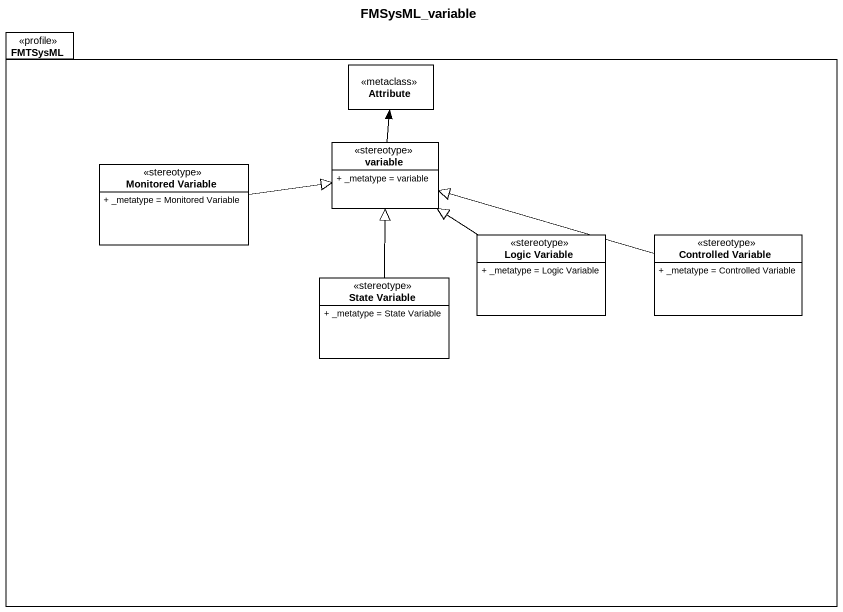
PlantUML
@startuml
title FMSysML_variable
hide circle
hide empty members
skinparam classAttributeIconSize 0
package FMTSysML <<profile>> {
  class Attribute <<metaclass>>
  class "Monitored Variable" as Monitored_Variable <<stereotype>> {
    + _metatype = Monitored Variable
  }
  class variable <<stereotype>> {
    + _metatype = variable
  }
  class "Logic Variable" as Logic_Variable <<stereotype>> {
    + _metatype = Logic Variable
  }
  class "Controlled Variable" as Controlled_Variable <<stereotype>> {
    + _metatype = Controlled Variable
  }
  class "State Variable" as State_Variable <<stereotype>> {
    + _metatype = State Variable
  }
}
Monitored_Variable -right-|> variable
variable -up-> Attribute
Logic_Variable -up-|> variable
Controlled_Variable -left-|> variable
State_Variable -up-|> variable
@enduml
